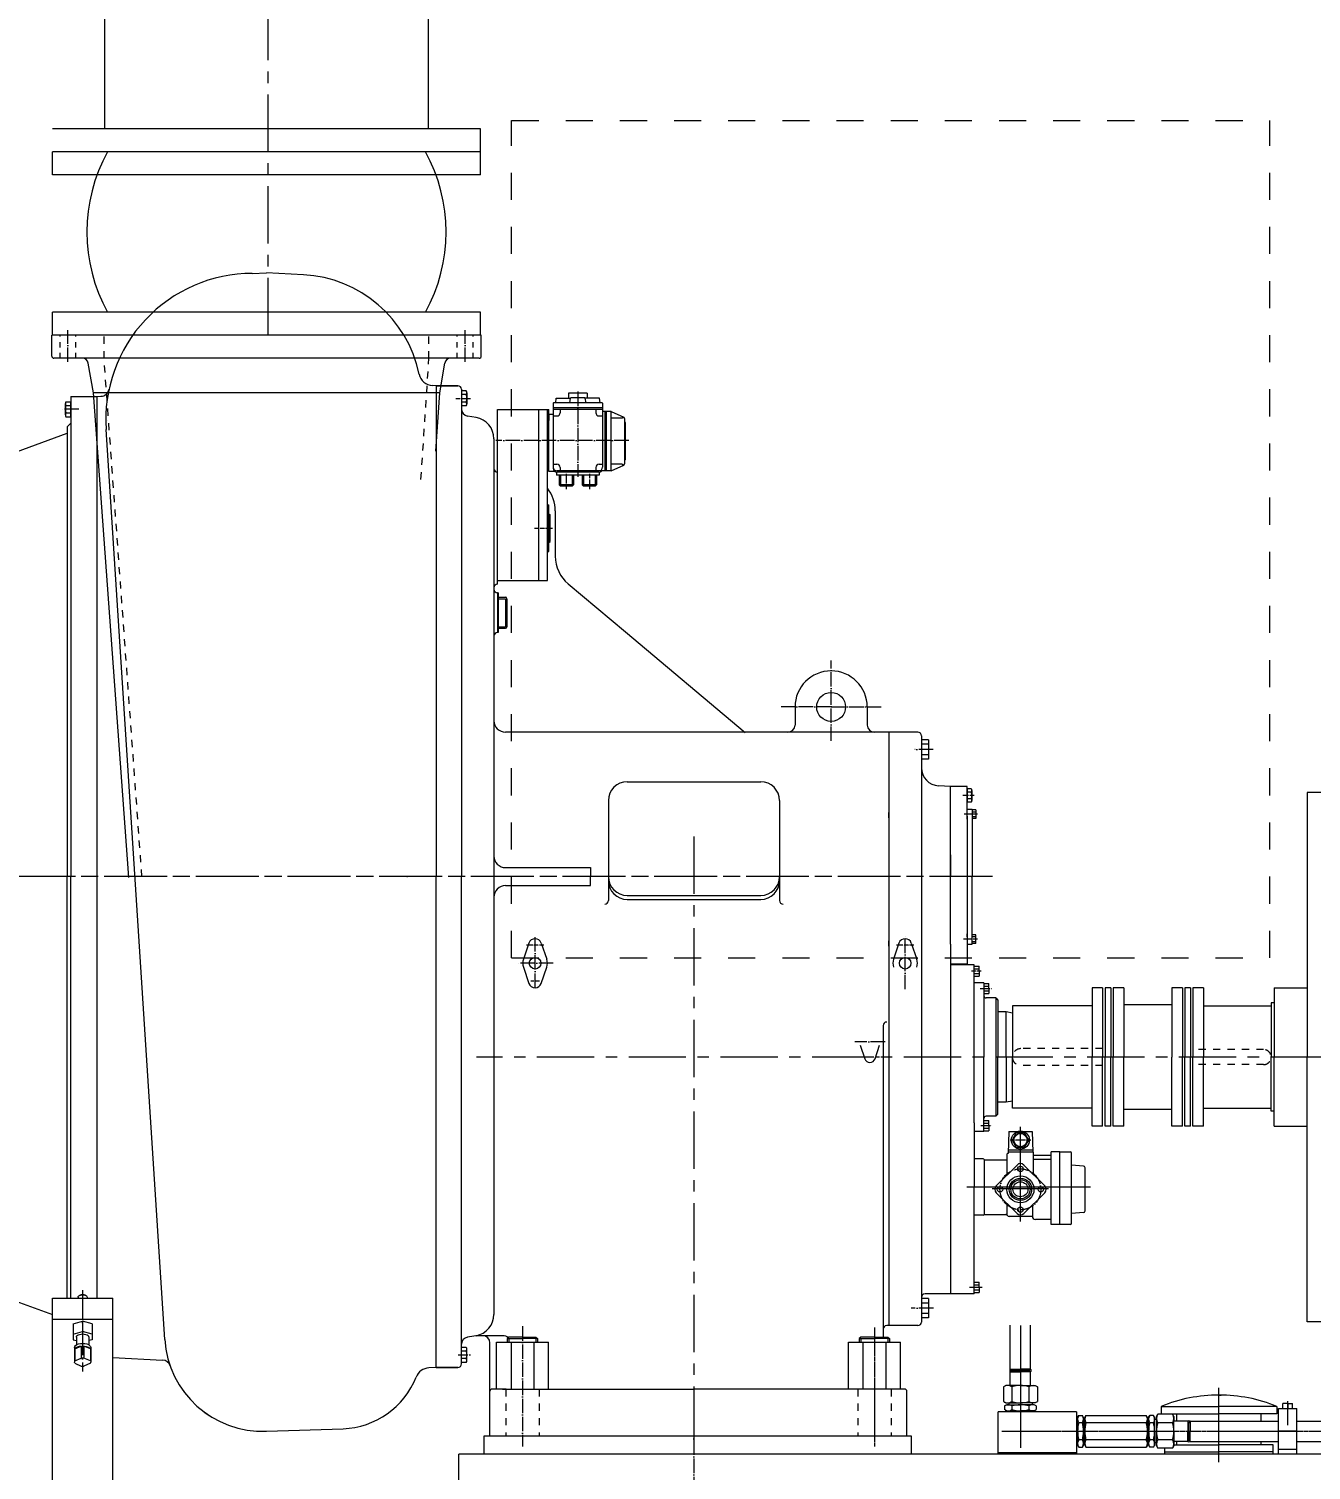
# Model space of a CAD drawing. Header units: inches. Extents: x 36 to 31738, y 79 to 24233.
# Drawn here: x 24837 to 26968, y 11159 to 13555 of the extents above; entities that cross this region are included whole.
import ezdxf

# ---------------------------------------------------------------- set-up
doc = ezdxf.new("R2010")
doc.units = ezdxf.units.IN
doc.header["$MEASUREMENT"] = 0
for name, pattern in [('ACAD_ISO04W100', [30, 24, -3, 0, -3]), ('CENTER', [50.8, 31.75, -6.35, 6.35, -6.35]), ('CHAIN', [0.7087, 0.4724, -0.0591, 0.1181, -0.0591]), ('EB_DASH', [6, 3, -3])]:
    doc.linetypes.add(name, pattern=pattern)
doc.layers.get('Defpoints').update_dxf_attribs({"lineweight": 5})
doc.layers.add('CAXA1', color=5, linetype='CENTER', lineweight=5)
doc.styles.add('Roman', font='arial.ttf')
doc.styles.get("Standard").update_dxf_attribs({"font": 'arial.ttf'})
doc.dimstyles.new('ISO-25', dxfattribs={"dimscale": 30, "dimtxt": 1.5, "dimasz": 1.5, "dimexe": 2, "dimexo": 2, "dimtad": 1, "dimtih": 1, "dimtoh": 1, "dimdec": 1, "dimlfac": 0.03937, "dimdsep": 46, "dimtxsty": 'Standard', "dimcen": 2.5, "dimclrd": 7, "dimclre": 7, "dimclrt": 7, "dimadec": 0, "dimazin": 0, "dimtfac": 1, "dimtdec": 1, "dimtmove": 0, "dimatfit": 3, "dimfxl": 1, "dimlwd": 5, "dimlwe": 5, "dimarcsym": 0})

# ---------------------------------------------------------------- blocks, each defined once
blk = doc.blocks.new('*D153')
at = {"color": 7, "linetype": 'Continuous', "lineweight": 5, "transparency": 16777216}
for p, q in [((29136.8, 11360.4), (29136.8, 9791.8)), ((22316.1, 11009.5), (22316.1, 9791.8)), ((29091.8, 9851.8), (22361.1, 9851.8))]:
    blk.add_line(p, q, dxfattribs=at)
at = {"color": 7, "transparency": 16777216}
for points in [[(22361.1, 9859.3), (22361.1, 9844.3), (22316.1, 9851.8)], [(29091.8, 9859.3), (29091.8, 9844.3), (29136.8, 9851.8)]]:
    blk.add_solid(points, dxfattribs=at)
at = {"layer": 'Defpoints', "color": 0, "transparency": 16777216}
for p in [(29136.8, 11420.4), (22316.1, 11069.5), (22316.1, 9851.8)]:
    blk.add_point(p, dxfattribs=at)
at = {"color": 7, "lineweight": 5, "transparency": 16777216, "insert": (25726.4, 9968.1), "char_height": 195, "attachment_point": 5, "style": 'Roman'}
blk.add_mtext('B', dxfattribs=at)
blk = doc.blocks.new('*D137')
at = {"color": 7, "linetype": 'Continuous', "lineweight": 5, "transparency": 16777216}
for p, q in [((24505.8, 16458.1), (24226.6, 16458.1)), ((24286.6, 16413.1), (24286.6, 15064.4)), ((24286.6, 13395.2), (24286.6, 14831.9)), ((24816.6, 13350.2), (24226.6, 13350.2))]:
    blk.add_line(p, q, dxfattribs=at)
at = {"color": 7, "transparency": 16777216}
for points in [[(24279.1, 16413.1), (24294.1, 16413.1), (24286.6, 16458.1)], [(24279.1, 13395.2), (24294.1, 13395.2), (24286.6, 13350.2)]]:
    blk.add_solid(points, dxfattribs=at)
at = {"layer": 'Defpoints', "color": 0, "transparency": 16777216}
for p in [(24565.8, 16458.1), (24286.6, 13350.2), (24876.6, 13350.2)]:
    blk.add_point(p, dxfattribs=at)
at = {"color": 7, "lineweight": 5, "transparency": 16777216, "insert": (24286.6, 14948.2), "char_height": 195, "attachment_point": 5, "style": 'Roman'}
blk.add_mtext('F', dxfattribs=at)

msp = doc.modelspace()

# ---------------------------------------------------------------- linework, layer by layer
at = {"color": 7, "lineweight": 5}
for p, q in [((24963.26, 13388.42), (24963.26, 13589.24)), ((25501.17, 13388.42), (25501.17, 13589.24)), ((25587.83, 13388.42), (24876.6, 13388.42)), ((25587.83, 13350.17), (25587.83, 13388.42)), ((25587.83, 13350.17), (24876.6, 13350.17)), ((24876.6, 13311.92), (24876.6, 13350.17)), ((25587.83, 13350.17), (24876.6, 13350.17)), ((25587.83, 13311.92), (25587.83, 13350.17)), ((25587.83, 13311.92), (24876.6, 13311.92)), ((25208.62, 13147.96), (25232.21, 13149.01)), ((25293.48, 13145.8), (25232.21, 13149.01)), ((25587.83, 13083.61), (24876.6, 13083.61)), ((24876.6, 13045.36), (24876.6, 13083.61)), ((25587.83, 13045.36), (25587.83, 13083.61)), ((25589.21, 13045.36), (24875.21, 13045.36)), ((24875.21, 13010.56), (24875.21, 13045.36)), ((25587.83, 13045.36), (24876.6, 13045.36)), ((25589.21, 13010.56), (25589.21, 13045.36)), ((25585.61, 13006.96), (24878.81, 13006.96)), ((24944.77, 12949.36), (24936.01, 12999.02)), ((25520, 12949.36), (25528.76, 12999.02)), ((24907.01, 12943.36), (24950.21, 12943.36)), ((24907.01, 12943.36), (24907.01, 12145.36)), ((25003.67, 12143.78), (24944.77, 12949.36)), ((25520, 12949.36), (24944.77, 12949.36)), ((24950.21, 12943.36), (24957.06, 12943.72)), ((24950.21, 12943.36), (24950.21, 11444.5)), ((25514.21, 12961.36), (25508.1, 12961.68)), ((25513.61, 12852.76), (25520, 12949.36)), ((25514.21, 12961.36), (25514.21, 12145.36)), ((25550.4, 12961.36), (25514.21, 12961.36)), ((25514.21, 12961.36), (25550.21, 12961.36)), ((25556.21, 12955.36), (25556.21, 12145.36)), ((25556.21, 12955.36), (25556.21, 12938.92)), ((25556.21, 12955.36), (25556.21, 12945.16)), ((25564.29, 12952.83), (25556.21, 12952.83)), ((25564.29, 12946.59), (25556.21, 12946.59)), ((25565.21, 12949.71), (25565.21, 12931)), ((25712.81, 12932.8), (25713.71, 12940.6)), ((25713.71, 12940.6), (25737.38, 12940.6)), ((25734.11, 12948.76), (25734.11, 12940.6)), ((25765.31, 12948.76), (25734.11, 12948.76)), ((25736.16, 12932.8), (25737.34, 12940.45)), ((25761.5, 12940.96), (25737.93, 12940.96)), ((25785.71, 12940.6), (25762.05, 12940.6)), ((25763.27, 12932.8), (25762.09, 12940.45)), ((25765.31, 12948.76), (25765.31, 12940.6)), ((25786.61, 12932.8), (25785.71, 12940.6)), ((24898.01, 12913), (24898.01, 12931.71)), ((24898.01, 12931.71), (24898.01, 12913)), ((24898.93, 12934.83), (24907.01, 12934.83)), ((24898.93, 12934.83), (24907.01, 12934.83)), ((24898.93, 12928.59), (24907.01, 12928.59)), ((24898.93, 12928.59), (24907.01, 12928.59)), ((24898.93, 12916.12), (24907.01, 12916.12)), ((24898.93, 12916.12), (24907.01, 12916.12)), ((24907.01, 12909.89), (24907.01, 12934.83)), ((24907.01, 12915.16), (24907.01, 12929.56)), ((25564.29, 12934.12), (25556.21, 12934.12)), ((25564.29, 12927.89), (25556.21, 12927.89)), ((25616.21, 12724.6), (25616.21, 12922)), ((25616.21, 12922), (25701.41, 12922)), ((25684.61, 12637.6), (25684.61, 12922)), ((25699.01, 12724.6), (25699.01, 12922)), ((25701.41, 12903.4), (25701.41, 12922)), ((25708.61, 12932.2), (25708.61, 12823.6)), ((25790.81, 12924.4), (25708.61, 12924.4)), ((25790.81, 12922), (25708.61, 12922)), ((25790.21, 12932.8), (25709.21, 12932.8)), ((25715.24, 12924.4), (25712.18, 12924.4)), ((25720.05, 12922), (25720.05, 12916.48)), ((25727.84, 12924.4), (25724.78, 12924.4)), ((25774.64, 12924.4), (25771.58, 12924.4)), ((25779.45, 12922), (25779.45, 12916.48)), ((25787.24, 12924.4), (25784.18, 12924.4)), ((25790.81, 12932.2), (25790.81, 12826)), ((25805.21, 12918.4), (25790.81, 12918.4)), ((25794.41, 12918.4), (25794.41, 12820)), ((25796.81, 12918.4), (25796.81, 12820)), ((25796.81, 12911.59), (25796.81, 12914.65)), ((25805.21, 12918.4), (25825.9, 12908.99)), ((25805.21, 12820), (25805.21, 12918.4)), ((24898.93, 12909.89), (24907.01, 12909.89)), ((24898.93, 12909.89), (24907.01, 12909.89)), ((24901.01, 12892.96), (24907.01, 12898.96)), ((24901.01, 12892.96), (24901.01, 12145.36)), ((24968.42, 12904.36), (24968.42, 12904.36)), ((25580.47, 12908.48), (25566.13, 12911.01)), ((25708.61, 12913.6), (25701.41, 12913.6)), ((25701.41, 12913.6), (25701.41, 12903.4)), ((25701.41, 12818.8), (25701.41, 12903.4)), ((25708.61, 12911.08), (25714.65, 12911.08)), ((25784.85, 12911.08), (25791.07, 12911.08)), ((25823.27, 12907.67), (25805.21, 12907.67)), ((25828.01, 12832.68), (25828.01, 12905.71)), ((25828.73, 12900.4), (25828.01, 12900.4)), ((25828.73, 12838), (25828.73, 12900.4)), ((24441.68, 12715.07), (24901.01, 12882.24)), ((24901.01, 12877.36), (24901.01, 12875.91)), ((25063.17, 11375.84), (24965.53, 12888.67)), ((25610.21, 12873.03), (25610.21, 12534.35)), ((25710.37, 12818.8), (25701.41, 12818.8)), ((25708.61, 12830.68), (25714.65, 12830.68)), ((25805.21, 12820), (25714.61, 12820)), ((25720.05, 12825.28), (25720.05, 12820)), ((25779.45, 12825.28), (25779.45, 12820)), ((25784.85, 12830.68), (25790.81, 12830.68)), ((25796.81, 12826.81), (25796.81, 12823.75)), ((25823.27, 12830.72), (25805.21, 12830.72)), ((25805.21, 12820), (25825.9, 12829.4)), ((25828.73, 12838), (25828.01, 12838)), ((25616.21, 12811.6), (25616.21, 12811.6)), ((25714.31, 12817.6), (25714.31, 12812.8)), ((25785.11, 12812.8), (25714.31, 12812.8)), ((25784.81, 12817.6), (25714.61, 12817.6)), ((25718.51, 12812.8), (25718.51, 12796.83)), ((25718.51, 12796.83), (25720.91, 12794.43)), ((25742.51, 12796.83), (25718.51, 12796.83)), ((25742.51, 12796.83), (25740.11, 12794.43)), ((25742.51, 12812.8), (25742.51, 12796.83)), ((25756.91, 12812.8), (25756.91, 12796.83)), ((25756.91, 12796.83), (25759.31, 12794.43)), ((25780.91, 12796.83), (25756.91, 12796.83)), ((25780.91, 12796.83), (25778.51, 12794.43)), ((25780.91, 12812.8), (25780.91, 12796.83)), ((25785.11, 12817.6), (25785.11, 12812.8)), ((25740.11, 12794.43), (25720.91, 12794.43)), ((25778.51, 12794.43), (25759.31, 12794.43)), ((25699.01, 12763.6), (25701.41, 12763.6)), ((25701.41, 12724.6), (25701.41, 12763.6)), ((25701.41, 12748.6), (25703.81, 12746.8)), ((25703.81, 12702.4), (25703.81, 12746.8)), ((25712.21, 12753.42), (25712.21, 12677.78)), ((25616.21, 12631.6), (25616.21, 12724.6)), ((25699.01, 12637.6), (25699.01, 12724.6)), ((25701.41, 12685.6), (25701.41, 12724.6)), ((25701.41, 12700.6), (25703.81, 12702.4)), ((25699.01, 12685.6), (25701.41, 12685.6)), ((25616.21, 12637.6), (25699.01, 12637.6)), ((25733.65, 12631.82), (25828.73, 12552.03)), ((25610.21, 12625.6), (25610.21, 12622.96)), ((25616.21, 12616.96), (25616.21, 12550.96)), ((25617.41, 12616.96), (25616.21, 12616.96)), ((25617.41, 12616.96), (25617.41, 12550.96)), ((25617.41, 12609.76), (25629.41, 12609.76)), ((25617.41, 12607.36), (25629.41, 12607.36)), ((25629.41, 12607.36), (25629.41, 12560.56)), ((25631.81, 12607.36), (25631.81, 12560.56)), ((25617.41, 12560.56), (25629.41, 12560.56)), ((25617.41, 12558.16), (25629.41, 12558.16)), ((25610.21, 12544.96), (25610.21, 11417.69)), ((25617.41, 12550.96), (25616.21, 12550.96)), ((25828.73, 12552.03), (26027.67, 12385.1)), ((26110.61, 12427.36), (26110.61, 12397.36)), ((26230.61, 12427.36), (26230.61, 12397.36)), ((26230.61, 12427.36), (26230.61, 12397.36)), ((26314.61, 12385.36), (25629.41, 12385.36)), ((26266.61, 12385.36), (26266.61, 11398.96)), ((26320.61, 12379.36), (26320.61, 11845.36)), ((26320.61, 12376.83), (26320.61, 12351.89)), ((26332.61, 12372.64), (26320.61, 12372.64)), ((26332.61, 12365.26), (26320.61, 12365.26)), ((26332.61, 12372.64), (26332.61, 12340.48)), ((26332.61, 12340.48), (26320.52, 12340.48)), ((26332.61, 12347.85), (26320.61, 12347.85)), ((25831.61, 12302.97), (26053.61, 12302.97)), ((26369.21, 12295.36), (26349.04, 12296.41)), ((26396.8, 12295.36), (26369.21, 12295.36)), ((26369.21, 12032.88), (26369.21, 12295.36)), ((26396.8, 12245.58), (26396.8, 12295.36)), ((26396.8, 12245.58), (26396.8, 12292.36)), ((26396.8, 12291.44), (26396.8, 12269.27)), ((26403.61, 12291.44), (26396.8, 12291.44)), ((25800.41, 12271.77), (25800.41, 12105.7)), ((26084.81, 12271.77), (26084.81, 12105.7)), ((26396.8, 12286.36), (26396.8, 12274.36)), ((26403.61, 12285.9), (26396.8, 12285.9)), ((26403.61, 12274.81), (26396.8, 12274.81)), ((26403.61, 12269.27), (26396.8, 12269.27)), ((26404.48, 12288.67), (26404.48, 12272.04)), ((27011.83, 12285.36), (26961.83, 12285.36)), ((26961.83, 12285.36), (26961.83, 11845.36)), ((26266.6, 12261.16), (26266.6, 12252.16)), ((26266.6, 12243.16), (26266.6, 12252.16)), ((26396.8, 12258.78), (26396.8, 12264.76)), ((26396.8, 12257.56), (26405.2, 12257.56)), ((26396.8, 12240.76), (26396.8, 12245.58)), ((26396.8, 12245.58), (26396.8, 12240.76)), ((26405.2, 12257.56), (26405.2, 12145.36)), ((26411.2, 12256.36), (26405.2, 12256.36)), ((26405.2, 12253.17), (26411.2, 12253.17)), ((26405.2, 12245.15), (26411.2, 12245.15)), ((26411.2, 12256.36), (26411.2, 12241.96)), ((26396.8, 12241.73), (26396.8, 12000.16)), ((26396.8, 12241.73), (26396.8, 12000.16)), ((26411.2, 12241.96), (26405.2, 12241.96)), ((26369.21, 12181.36), (26369.21, 12145.36)), ((25629.41, 12160.36), (25770.66, 12160.36)), ((25770.66, 12160.36), (25770.66, 12145.36)), ((24901.01, 11444.5), (24901.01, 12145.36)), ((24907.01, 11444.5), (24907.01, 12145.36)), ((25514.21, 11329.35), (25514.21, 12145.36)), ((25556.21, 11335.35), (25556.21, 12145.36)), ((25629.41, 12130.36), (25770.66, 12130.36)), ((25770.66, 12130.36), (25770.66, 12145.36)), ((26369.21, 12109.36), (26369.21, 12145.36)), ((26405.2, 12033.15), (26405.2, 12145.36)), ((25831.61, 12114), (26053.61, 12114)), ((25831.61, 12107.39), (26053.61, 12107.39)), ((25668.38, 12034.81), (25659.29, 12007.88)), ((25688.85, 12034.81), (25697.94, 12007.88)), ((26266.6, 12047.56), (26266.6, 12038.56)), ((26266.6, 12029.56), (26266.6, 12038.56)), ((26283.38, 12034.81), (26274.29, 12007.88)), ((26303.85, 12034.81), (26312.94, 12007.88)), ((26369.21, 12032.88), (26369.21, 11845.36)), ((26396.8, 12049.95), (26396.8, 12045.14)), ((26396.8, 12045.14), (26396.8, 12049.95)), ((26396.8, 12033.15), (26405.2, 12033.15)), ((26396.8, 12031.94), (26396.8, 12025.95)), ((26411.2, 12048.75), (26405.2, 12048.75)), ((26405.2, 12045.56), (26411.2, 12045.56)), ((26405.2, 12037.55), (26411.2, 12037.55)), ((26411.2, 12034.35), (26405.2, 12034.35)), ((26411.2, 12034.35), (26411.2, 12048.75)), ((25659.29, 11994.83), (25668.38, 11967.9)), ((25688.85, 11967.9), (25697.94, 11994.83)), ((26369.21, 12000.16), (26396.8, 12000.16)), ((26408.22, 11998.96), (26369.21, 11998.96)), ((26408.22, 11845.36), (26408.22, 11998.96)), ((26408.22, 11996.56), (26416.62, 11996.56)), ((26408.22, 11992.24), (26416.62, 11992.24)), ((26408.22, 11984.07), (26416.62, 11984.07)), ((26416.62, 11988.16), (26416.62, 11996.56)), ((26416.62, 11988.16), (26416.62, 11979.76)), ((26408.22, 11979.76), (26416.62, 11979.76)), ((26424.43, 11968.96), (26408.22, 11968.96)), ((26424.43, 11968.96), (26424.43, 11845.36)), ((26424.43, 11967.76), (26432.83, 11967.76)), ((26424.43, 11963.44), (26432.83, 11963.44)), ((26432.83, 11959.36), (26432.83, 11967.76)), ((26432.83, 11959.36), (26432.83, 11950.96)), ((26604.33, 11960.36), (26604.33, 11845.36)), ((26621.83, 11960.36), (26604.33, 11960.36)), ((26621.83, 11960.36), (26621.83, 11845.36)), ((26625.83, 11960.36), (26625.83, 11845.36)), ((26635.33, 11960.36), (26625.83, 11960.36)), ((26635.33, 11960.36), (26635.33, 11845.36)), ((26639.33, 11960.36), (26639.33, 11845.36)), ((26656.83, 11960.36), (26639.33, 11960.36)), ((26656.83, 11960.36), (26656.83, 11845.36)), ((26736.83, 11960.36), (26736.83, 11845.36)), ((26754.33, 11960.36), (26736.83, 11960.36)), ((26754.33, 11960.36), (26754.33, 11845.36)), ((26758.33, 11960.36), (26758.33, 11845.36)), ((26767.83, 11960.36), (26758.33, 11960.36)), ((26767.83, 11960.36), (26767.83, 11845.36)), ((26771.83, 11960.36), (26771.83, 11845.36)), ((26789.33, 11960.36), (26771.83, 11960.36)), ((26789.33, 11960.36), (26789.33, 11845.36)), ((26906.83, 11960.36), (26906.83, 11845.36)), ((26906.83, 11960.36), (26961.83, 11960.36)), ((26424.43, 11955.27), (26432.83, 11955.27)), ((26424.43, 11950.96), (26432.83, 11950.96)), ((26444.23, 11943.76), (26428.03, 11943.76)), ((26444.23, 11943.76), (26447.83, 11940.16)), ((26444.23, 11943.76), (26444.23, 11746.96)), ((26447.83, 11940.16), (26447.83, 11845.36)), ((26736.83, 11932.41), (26656.83, 11932.41)), ((26901.83, 11935.36), (26901.83, 11845.36)), ((26906.83, 11935.36), (26901.83, 11935.36)), ((26461.62, 11920.36), (26447.83, 11920.36)), ((26471.83, 11918.56), (26461.62, 11920.36)), ((26461.62, 11845.36), (26461.62, 11920.36)), ((26471.83, 11930.36), (26471.83, 11845.36)), ((26604.33, 11930.36), (26471.83, 11930.36)), ((26471.83, 11918.56), (26471.83, 11845.36)), ((26789.33, 11930.36), (26901.83, 11930.36)), ((26901.83, 11930.36), (26901.83, 11845.36)), ((26257.01, 11897.62), (26257.01, 11379.76)), ((26219.01, 11864.92), (26226.59, 11842.48)), ((26243.64, 11842.48), (26251.22, 11864.92)), ((26320.61, 11845.36), (26320.61, 11404.96)), ((26369.21, 11845.36), (26369.21, 11451.76)), ((26408.22, 11736.16), (26408.22, 11845.36)), ((26424.43, 11721.76), (26424.43, 11845.36)), ((26447.83, 11750.56), (26447.83, 11845.36)), ((26461.62, 11845.36), (26461.62, 11770.36)), ((26471.83, 11772.16), (26471.83, 11845.36)), ((26471.83, 11760.36), (26471.83, 11845.36)), ((26604.33, 11730.36), (26604.33, 11845.36)), ((26621.83, 11730.36), (26621.83, 11845.36)), ((26625.83, 11730.36), (26625.83, 11845.36)), ((26635.33, 11730.36), (26635.33, 11845.36)), ((26639.33, 11730.36), (26639.33, 11845.36)), ((26656.83, 11730.36), (26656.83, 11845.36)), ((26736.83, 11730.36), (26736.83, 11845.36)), ((26754.33, 11730.36), (26754.33, 11845.36)), ((26758.33, 11730.36), (26758.33, 11845.36)), ((26767.83, 11730.36), (26767.83, 11845.36)), ((26771.83, 11730.36), (26771.83, 11845.36)), ((26789.33, 11730.36), (26789.33, 11845.36)), ((26901.83, 11755.36), (26901.83, 11845.36)), ((26901.83, 11760.36), (26901.83, 11845.36)), ((26906.83, 11730.36), (26906.83, 11845.36)), ((26961.83, 11405.36), (26961.83, 11845.36)), ((26461.62, 11770.36), (26447.83, 11770.36)), ((26471.83, 11772.16), (26461.62, 11770.36)), ((26444.23, 11746.96), (26428.03, 11746.96)), ((26444.23, 11746.96), (26447.83, 11750.56)), ((26604.33, 11760.36), (26471.83, 11760.36)), ((26736.83, 11758.31), (26656.83, 11758.31)), ((26789.33, 11760.36), (26901.83, 11760.36)), ((26906.83, 11755.36), (26901.83, 11755.36)), ((26408.22, 11736.16), (26408.22, 11629.36)), ((26408.22, 11736.16), (26408.22, 11694.16)), ((26424.43, 11721.76), (26408.22, 11721.76)), ((26424.43, 11721.76), (26408.22, 11721.76)), ((26424.43, 11739.76), (26432.83, 11739.76)), ((26424.43, 11735.44), (26432.83, 11735.44)), ((26424.43, 11727.27), (26432.83, 11727.27)), ((26424.43, 11722.96), (26432.83, 11722.96)), ((26432.83, 11731.36), (26432.83, 11739.76)), ((26432.83, 11731.36), (26432.83, 11722.96)), ((26465.88, 11721.47), (26464.61, 11685.23)), ((26465.88, 11721.47), (26480.1, 11721.47)), ((26478.29, 11719.37), (26471.36, 11707.37)), ((26492.15, 11719.37), (26478.29, 11719.37)), ((26490.34, 11721.47), (26504.56, 11721.47)), ((26499.07, 11707.37), (26492.15, 11719.37)), ((26504.56, 11721.47), (26505.75, 11687.37)), ((26621.83, 11730.36), (26604.33, 11730.36)), ((26635.33, 11730.36), (26625.83, 11730.36)), ((26656.83, 11730.36), (26639.33, 11730.36)), ((26754.33, 11730.36), (26736.83, 11730.36)), ((26767.83, 11730.36), (26758.33, 11730.36)), ((26789.33, 11730.36), (26771.83, 11730.36)), ((26906.83, 11730.36), (26961.83, 11730.36)), ((26471.36, 11707.37), (26478.29, 11695.37)), ((26478.29, 11695.37), (26492.15, 11695.37)), ((26492.15, 11695.37), (26499.07, 11707.37)), ((26423.22, 11676.37), (26408.22, 11676.37)), ((26425.22, 11674.37), (26463.23, 11674.37)), ((26425.22, 11584.37), (26425.22, 11674.37)), ((26463.23, 11649.55), (26463.23, 11684.66)), ((26505.65, 11690.38), (26464.79, 11690.38)), ((26507.2, 11687.37), (26464.79, 11687.37)), ((26507.2, 11649.55), (26507.2, 11687.37)), ((26507.2, 11682.08), (26536.28, 11682.08)), ((26536.28, 11675.33), (26507.2, 11675.33)), ((26536.28, 11566.87), (26536.28, 11687.97)), ((26550.72, 11687.97), (26536.28, 11687.97)), ((26550.72, 11687.97), (26568.28, 11687.97)), ((26550.72, 11566.87), (26550.72, 11687.97)), ((26570.28, 11568.87), (26570.28, 11685.97)), ((26425.22, 11584.37), (26425.22, 11646.36)), ((26444.91, 11631.23), (26479.56, 11665.88)), ((26490.88, 11665.88), (26525.52, 11631.23)), ((26589.92, 11664.16), (26570.28, 11665.49)), ((26592.72, 11589.78), (26592.72, 11661.17)), ((26408.22, 11451.76), (26408.22, 11629.36)), ((26479.56, 11585.27), (26444.91, 11619.91)), ((26463.23, 11583.47), (26463.23, 11601.6)), ((26490.88, 11585.27), (26525.52, 11619.91)), ((26505.03, 11599.42), (26505.03, 11580.47)), ((24441.68, 11575.65), (24876.61, 11417.35)), ((26423.22, 11582.37), (26408.22, 11582.37)), ((26423.22, 11582.37), (26408.22, 11582.37)), ((26425.22, 11583.87), (26460.83, 11583.87)), ((26505.03, 11580.47), (26466.23, 11580.47)), ((26536.28, 11575.47), (26510.03, 11575.47)), ((26589.92, 11586.78), (26570.28, 11585.46)), ((26550.72, 11566.87), (26536.28, 11566.87)), ((26568.28, 11566.87), (26550.72, 11566.87)), ((26408.22, 11470.96), (26416.62, 11470.96)), ((26408.22, 11466.64), (26416.62, 11466.64)), ((26408.22, 11458.47), (26416.62, 11458.47)), ((26408.22, 11454.16), (26416.62, 11454.16)), ((26416.62, 11462.56), (26416.62, 11470.96)), ((26416.62, 11462.56), (26416.62, 11454.16)), ((24876.61, 10955.36), (24876.61, 11444.5)), ((24876.61, 11444.5), (24976.61, 11444.5)), ((24919.11, 11446.38), (24919.11, 11444.5)), ((24934.11, 11446.38), (24934.11, 11444.5)), ((24976.61, 10955.36), (24976.61, 11444.5)), ((26332.61, 11443.84), (26320.61, 11443.84)), ((26332.61, 11436.46), (26320.61, 11436.46)), ((26408.22, 11451.76), (26326.61, 11451.76)), ((26332.61, 11443.84), (26332.61, 11411.68)), ((24876.61, 11409.86), (24976.61, 11409.86)), ((24911.02, 11401.86), (24926.61, 11406.36)), ((24942.2, 11401.86), (24926.61, 11406.36)), ((24926.61, 11406.36), (24926.61, 11389.03)), ((26332.61, 11411.68), (26320.52, 11411.68)), ((26332.61, 11419.05), (26320.61, 11419.05)), ((27011.83, 11405.36), (26961.83, 11405.36)), ((24911.02, 11401.86), (24911.02, 11375.53)), ((24911.02, 11384.53), (24926.61, 11389.03)), ((24942.2, 11384.53), (24926.61, 11389.03)), ((24942.2, 11401.86), (24942.2, 11375.53)), ((25580.47, 11382.23), (25566.13, 11379.71)), ((25580.03, 11382.16), (25566.13, 11379.71)), ((25624.61, 11382.16), (25580.03, 11382.16)), ((26314.61, 11398.96), (26263.01, 11398.96)), ((26468.25, 11326.33), (26468.25, 11399.45)), ((26502.19, 11326.33), (26502.19, 11399.45)), ((24911.02, 11375.53), (24916.31, 11374.01)), ((24913.11, 11362.71), (24913.11, 11338.47)), ((24913.58, 11360.14), (24924.37, 11365.04)), ((24913.58, 11360.14), (24913.58, 11340.22)), ((24916.31, 11380.03), (24916.31, 11367.07)), ((24924.37, 11365.04), (24924.37, 11345.12)), ((24928.85, 11365.04), (24928.85, 11345.12)), ((24939.65, 11360.14), (24928.85, 11365.04)), ((24936.92, 11380.03), (24936.92, 11367.07)), ((24942.2, 11375.53), (24936.92, 11374.01)), ((24939.65, 11360.14), (24939.65, 11340.22)), ((24940.11, 11362.71), (24940.11, 11338.47)), ((25564.29, 11362.83), (25556.21, 11362.83)), ((25565.21, 11341), (25565.21, 11359.71)), ((25603.61, 11215.36), (25603.61, 11370.16)), ((25614.41, 11371.36), (25700.81, 11371.36)), ((25614.41, 11293.36), (25614.41, 11371.36)), ((25635.17, 11379.76), (25632.41, 11377.55)), ((25632.41, 11377.55), (25632.41, 11371.36)), ((25632.41, 11377.55), (25657.61, 11377.55)), ((25657.61, 11379.76), (25635.17, 11379.76)), ((25635.17, 11377.55), (25635.17, 11371.36)), ((25638.56, 11371.36), (25638.56, 11293.36)), ((25657.61, 11379.76), (25680.05, 11379.76)), ((25682.81, 11377.55), (25657.61, 11377.55)), ((25676.67, 11371.36), (25676.67, 11293.36)), ((25680.05, 11379.76), (25682.81, 11377.55)), ((25680.05, 11377.55), (25680.05, 11371.36)), ((25682.81, 11377.55), (25682.81, 11371.36)), ((25700.81, 11293.36), (25700.81, 11371.36)), ((26199.41, 11371.36), (26285.81, 11371.36)), ((26199.41, 11293.36), (26199.41, 11371.36)), ((26220.17, 11379.76), (26217.41, 11377.55)), ((26217.41, 11377.55), (26217.41, 11371.36)), ((26217.41, 11377.55), (26242.61, 11377.55)), ((26242.61, 11379.76), (26220.17, 11379.76)), ((26220.17, 11377.55), (26220.17, 11371.36)), ((26223.56, 11371.36), (26223.56, 11293.36)), ((26242.61, 11379.76), (26265.05, 11379.76)), ((26267.81, 11377.55), (26242.61, 11377.55)), ((26261.67, 11371.36), (26261.67, 11293.36)), ((26265.05, 11379.76), (26267.81, 11377.55)), ((26265.05, 11377.55), (26265.05, 11371.36)), ((26267.81, 11377.55), (26267.81, 11371.36)), ((26285.81, 11293.36), (26285.81, 11371.36)), ((24913.58, 11340.22), (24924.37, 11345.12)), ((24913.58, 11336.71), (24924.37, 11331.81)), ((24939.65, 11340.22), (24928.85, 11345.12)), ((24939.65, 11336.71), (24928.85, 11331.81)), ((24976.61, 11345.97), (25059.35, 11341.64)), ((25564.29, 11356.59), (25556.21, 11356.59)), ((25556.21, 11335.35), (25556.21, 11351.79)), ((25556.21, 11335.35), (25556.21, 11345.56)), ((25564.29, 11344.12), (25556.21, 11344.12)), ((25564.29, 11337.89), (25556.21, 11337.89)), ((25514.21, 11329.35), (25501.91, 11328.71)), ((25550.4, 11329.36), (25514.21, 11329.36)), ((25514.21, 11329.35), (25550.21, 11329.35)), ((26471.66, 11324.36), (26468.25, 11326.33)), ((26468.25, 11326.33), (26485.22, 11326.33)), ((26471.66, 11324.36), (26468.25, 11322.38)), ((26468.26, 11299.39), (26468.25, 11322.38)), ((26468.25, 11322.38), (26485.22, 11322.38)), ((26468.25, 11322.38), (26468.25, 11322.38)), ((26471.66, 11324.36), (26485.22, 11324.36)), ((26471.66, 11324.36), (26485.22, 11324.36)), ((26502.19, 11326.33), (26485.22, 11326.33)), ((26498.78, 11324.36), (26485.22, 11324.36)), ((26498.78, 11324.36), (26485.22, 11324.36)), ((26502.19, 11322.38), (26485.22, 11322.38)), ((26498.78, 11324.36), (26502.19, 11326.33)), ((26498.78, 11324.36), (26502.19, 11322.38)), ((26502.18, 11299.39), (26502.19, 11322.38)), ((26502.19, 11322.38), (26502.19, 11322.38)), ((25630.61, 11293.36), (25607.21, 11293.36)), ((25624.61, 11293.36), (25942.61, 11293.36)), ((26279.8, 11293.36), (25942.61, 11293.36)), ((26293.01, 11293.36), (26269.01, 11293.36)), ((26296.61, 11215.36), (26296.61, 11289.76)), ((26456.96, 11297.21), (26456.94, 11272.59)), ((26456.96, 11297.21), (26456.94, 11272.59)), ((26460.75, 11299.4), (26456.96, 11297.21)), ((26460.75, 11299.4), (26456.96, 11297.21)), ((26485.26, 11299.37), (26460.75, 11299.4)), ((26485.26, 11299.37), (26460.75, 11299.4)), ((26471.11, 11297.2), (26471.09, 11272.58)), ((26471.11, 11297.2), (26471.09, 11272.58)), ((26485.18, 11299.37), (26509.69, 11299.4)), ((26485.18, 11299.37), (26509.69, 11299.4)), ((26499.33, 11297.2), (26499.35, 11272.58)), ((26499.33, 11297.2), (26499.35, 11272.58)), ((26509.69, 11299.4), (26513.48, 11297.21)), ((26509.69, 11299.4), (26513.48, 11297.21)), ((26513.48, 11297.21), (26513.5, 11272.59)), ((26513.48, 11297.21), (26513.5, 11272.59)), ((26458.02, 11271.93), (26460.73, 11270.4)), ((26458.93, 11265.45), (26462.23, 11267.36)), ((26458.93, 11265.45), (26458.93, 11259.26)), ((26460.73, 11270.4), (26485.23, 11270.37)), ((26460.73, 11270.4), (26485.23, 11270.37)), ((26462.23, 11267.36), (26485.22, 11267.36)), ((26465.73, 11270.39), (26465.73, 11267.36)), ((26465.73, 11270.39), (26465.73, 11267.36)), ((26471.08, 11265.36), (26471.08, 11259.35)), ((26509.71, 11270.4), (26485.21, 11270.37)), ((26509.71, 11270.4), (26485.21, 11270.37)), ((26508.21, 11267.36), (26485.22, 11267.36)), ((26499.36, 11265.36), (26499.36, 11259.35)), ((26504.71, 11270.39), (26504.71, 11267.36)), ((26504.71, 11270.39), (26504.71, 11267.36)), ((26511.51, 11265.45), (26508.21, 11267.36)), ((26512.42, 11271.93), (26509.71, 11270.4)), ((26511.51, 11265.45), (26511.51, 11259.26)), ((26719.1, 11264.62), (26719.1, 11252.4)), ((26719.1, 11264.62), (26815.22, 11264.62)), ((26815.22, 11283.36), (26818.56, 11283.36)), ((26911.34, 11264.62), (26815.22, 11264.62)), ((26911.34, 11264.62), (26911.34, 11252.4)), ((26914.38, 11185.36), (26914.38, 11261.36)), ((26914.38, 11261.36), (26944.38, 11261.36)), ((26929.38, 11269.36), (26921.58, 11269.36)), ((26921.58, 11261.36), (26921.58, 11269.36)), ((26929.38, 11269.36), (26937.17, 11269.36)), ((26929.38, 11269.36), (26929.38, 11261.36)), ((26937.17, 11261.36), (26937.17, 11269.36)), ((26944.38, 11185.36), (26944.38, 11261.36)), ((26578.22, 11255.36), (26448.22, 11255.36)), ((26448.22, 11185.36), (26448.22, 11255.36)), ((26462.23, 11257.36), (26458.93, 11259.26)), ((26462.23, 11257.36), (26485.22, 11257.36)), ((26464.22, 11255.36), (26464.22, 11257.36)), ((26508.21, 11257.36), (26485.22, 11257.36)), ((26506.22, 11255.36), (26506.22, 11257.36)), ((26508.21, 11257.36), (26511.51, 11259.26)), ((26578.22, 11255.36), (26578.22, 11185.86)), ((26578.22, 11244.35), (26580.22, 11244.35)), ((26580.22, 11246.35), (26582.13, 11249.65)), ((26580.22, 11223.35), (26580.22, 11246.35)), ((26582.13, 11249.65), (26588.32, 11249.65)), ((26588.32, 11237.5), (26582.13, 11237.5)), ((26590.22, 11246.35), (26588.32, 11249.65)), ((26590.19, 11244.35), (26592.22, 11244.35)), ((26590.22, 11223.35), (26590.22, 11246.35)), ((26590.22, 11242.85), (26590.22, 11246.35)), ((26590.22, 11246.35), (26590.22, 11223.35)), ((26590.22, 11223.35), (26590.22, 11246.35)), ((26592.22, 11246.35), (26594.13, 11249.65)), ((26592.22, 11223.35), (26592.22, 11246.35)), ((26592.22, 11246.35), (26592.22, 11239.85)), ((26592.22, 11223.35), (26592.22, 11246.35)), ((26594.13, 11249.65), (26694.34, 11249.65)), ((26694.34, 11237.5), (26594.13, 11237.5)), ((26696.25, 11246.35), (26694.34, 11249.65)), ((26696.25, 11223.35), (26696.25, 11246.35)), ((26696.25, 11246.35), (26696.25, 11223.35)), ((26696.25, 11242.85), (26696.25, 11246.35)), ((26696.25, 11244.35), (26698.28, 11244.35)), ((26696.25, 11223.35), (26696.25, 11244.35)), ((26698.25, 11246.35), (26700.15, 11249.65)), ((26698.25, 11246.35), (26698.25, 11239.85)), ((26698.25, 11223.35), (26698.25, 11246.35)), ((26706.34, 11249.65), (26700.15, 11249.65)), ((26706.34, 11237.5), (26700.15, 11237.5)), ((26708.25, 11246.35), (26706.34, 11249.65)), ((26708.25, 11223.35), (26708.25, 11246.35)), ((26708.25, 11242.85), (26708.25, 11246.35)), ((26708.25, 11246.35), (26708.25, 11223.35)), ((26711.25, 11242.85), (26708.25, 11242.85)), ((26711.25, 11247.86), (26713.44, 11251.65)), ((26711.25, 11242.85), (26711.25, 11247.86)), ((26711.25, 11247.86), (26711.25, 11223.35)), ((26738.06, 11251.65), (26713.44, 11251.65)), ((26738.06, 11237.5), (26713.44, 11237.5)), ((26719.1, 11252.4), (26815.22, 11252.4)), ((26740.25, 11247.86), (26738.06, 11251.65)), ((26740.25, 11247.86), (26740.25, 11240.35)), ((26740.25, 11223.35), (26740.25, 11247.86)), ((26763.23, 11240.36), (26740.25, 11240.36)), ((26745.22, 11240.36), (26745.22, 11252.4)), ((26765.25, 11236.86), (26763.23, 11240.36)), ((26763.23, 11240.36), (26763.23, 11223.36)), ((26765.25, 11236.86), (26767.27, 11240.36)), ((26767.27, 11240.36), (26914.38, 11240.36)), ((26767.27, 11240.36), (26767.27, 11223.36)), ((26911.34, 11252.4), (26815.22, 11252.4)), ((26885.22, 11240.36), (26885.22, 11252.4)), ((26944.38, 11240.36), (27550.2, 11240.36)), ((25232.21, 11223.27), (25359.35, 11227.58)), ((25232.21, 11223.27), (25359.35, 11227.58)), ((26304.11, 11215.36), (25593.61, 11215.36)), ((25593.61, 11215.36), (25593.61, 11185.36)), ((26296.61, 11215.36), (25603.61, 11215.36)), ((26304.11, 11185.36), (26304.11, 11215.36)), ((26580.22, 11223.36), (26580.22, 11200.36)), ((26590.22, 11223.36), (26590.22, 11200.36)), ((26590.22, 11200.36), (26590.22, 11223.36)), ((26590.22, 11223.36), (26590.22, 11200.36)), ((26592.22, 11223.36), (26592.22, 11200.36)), ((26592.22, 11223.36), (26592.22, 11200.36)), ((26696.25, 11223.36), (26696.25, 11200.36)), ((26696.25, 11200.36), (26696.25, 11223.36)), ((26696.25, 11223.36), (26696.25, 11202.36)), ((26698.25, 11223.36), (26698.25, 11200.36)), ((26708.25, 11223.36), (26708.25, 11200.36)), ((26708.25, 11200.36), (26708.25, 11223.36)), ((26711.25, 11198.85), (26711.25, 11223.36)), ((26740.25, 11223.36), (26740.25, 11198.85)), ((26763.23, 11206.36), (26763.23, 11223.35)), ((26765.25, 11223.37), (26765.25, 11236.86)), ((26765.25, 11223.35), (26765.25, 11209.86)), ((26767.27, 11206.36), (26767.27, 11223.35)), ((26944.38, 11223.36), (26914.38, 11223.36)), ((26578.22, 11202.36), (26580.22, 11202.36)), ((26580.22, 11200.36), (26582.13, 11197.06)), ((26588.32, 11209.21), (26582.13, 11209.21)), ((26582.13, 11197.06), (26588.32, 11197.06)), ((26590.22, 11200.36), (26588.32, 11197.06)), ((26590.19, 11202.36), (26592.22, 11202.36)), ((26590.22, 11203.86), (26590.22, 11200.36)), ((26592.22, 11200.36), (26592.22, 11206.86)), ((26592.22, 11200.36), (26594.13, 11197.06)), ((26694.34, 11209.21), (26594.13, 11209.21)), ((26594.13, 11197.06), (26694.34, 11197.06)), ((26696.25, 11200.36), (26694.34, 11197.06)), ((26696.25, 11203.86), (26696.25, 11200.36)), ((26696.25, 11202.36), (26698.28, 11202.36)), ((26698.25, 11200.36), (26698.25, 11206.86)), ((26698.25, 11200.36), (26700.15, 11197.06)), ((26706.34, 11209.21), (26700.15, 11209.21)), ((26706.34, 11197.06), (26700.15, 11197.06)), ((26708.25, 11200.36), (26706.34, 11197.06)), ((26711.25, 11203.86), (26708.25, 11203.86)), ((26708.25, 11203.86), (26708.25, 11200.36)), ((26711.25, 11203.86), (26711.25, 11198.85)), ((26711.25, 11198.85), (26713.44, 11195.06)), ((26738.06, 11209.21), (26713.44, 11209.21)), ((26738.06, 11195.06), (26713.44, 11195.06)), ((26725.22, 11185.36), (26725.22, 11195.06)), ((26740.25, 11198.85), (26738.06, 11195.06)), ((26740.25, 11198.85), (26740.25, 11206.36)), ((26763.23, 11206.36), (26740.25, 11206.36)), ((26740.25, 11200.75), (26815.22, 11200.75)), ((26745.22, 11200.75), (26745.22, 11206.36)), ((26765.25, 11209.86), (26763.23, 11206.36)), ((26765.25, 11209.86), (26767.27, 11206.36)), ((26767.27, 11206.36), (26914.38, 11206.36)), ((26905.22, 11200.75), (26815.22, 11200.75)), ((26885.22, 11200.75), (26885.22, 11206.36)), ((26905.22, 11185.36), (26905.22, 11200.75)), ((26914.38, 11193.36), (26944.38, 11193.36)), ((26944.38, 11206.36), (27550.2, 11206.36)), ((26247.61, 11185.36), (25552.08, 11185.36)), ((25552.08, 10725.36), (25552.08, 11185.36)), ((28751.82, 11185.36), (26247.61, 11185.36)), ((26578.22, 11187.36), (26448.22, 11187.36)), ((26725.22, 11188.88), (26815.22, 11188.88)), ((26905.22, 11188.88), (26815.22, 11188.88))]:
    msp.add_line(p, q, dxfattribs=at)
at = {"color": 7, "linetype": 'EB_DASH', "lineweight": 5, "ltscale": 15}
for p, q in [((25639.62, 13402.36), (26899.62, 13402.36)), ((25639.62, 12010.36), (25639.62, 13402.36)), ((26899.62, 12010.36), (26899.62, 13402.36)), ((25639.62, 12010.36), (26899.62, 12010.36))]:
    msp.add_line(p, q, dxfattribs=at)
at = {"color": 7, "linetype": 'EB_DASH', "lineweight": 5, "ltscale": 3}
for p, q in [((24889.01, 13006.96), (24889.01, 13045.36)), ((24915.41, 13006.96), (24915.41, 13045.36)), ((25549.01, 13006.96), (25549.01, 13045.36)), ((25575.41, 13006.96), (25575.41, 13045.36))]:
    msp.add_line(p, q, dxfattribs=at)
at = {"color": 7, "linetype": 'ACAD_ISO04W100', "lineweight": 5}
for p, q in [((24902.21, 13000.98), (24902.21, 13053.46)), ((25562.21, 13000.98), (25562.21, 13053.46)), ((25749.71, 12951.58), (25749.71, 12809.86)), ((24920.22, 12922.36), (24892, 12922.36)), ((25834.18, 12870.4), (25613.24, 12870.4)), ((26170.61, 12370.82), (26170.61, 12504.75)), ((26170.61, 12427.36), (26087.47, 12427.36)), ((26170.61, 12427.36), (26253.76, 12427.36)), ((26340.11, 12356.56), (26309.56, 12356.56)), ((25678.61, 11960.56), (25678.61, 12044.84)), ((26293.61, 11957.98), (26293.61, 12045.76)), ((25708.71, 12001.36), (25651.05, 12001.36)), ((26260.2, 11870.58), (26209.97, 11870.58)), ((26421.5, 11462.56), (26400.43, 11462.56)), ((26340.58, 11427.76), (26303.48, 11427.76)), ((25657.61, 11397.8), (25657.61, 11197.95)), ((25942.61, 11238.02), (25942.61, 11119.43))]:
    msp.add_line(p, q, dxfattribs=at)
at = {"color": 7, "linetype": 'EB_DASH', "lineweight": 5, "ltscale": 4}
for p, q in [((24962.21, 13006.96), (24962.21, 13045.36)), ((25502.21, 13006.96), (25502.21, 13045.36)), ((25025.21, 12145.36), (24962.21, 13006.96)), ((25488.89, 12805.63), (25502.21, 13006.96)), ((26621.83, 11859.36), (26485.83, 11859.36)), ((26889.33, 11857.86), (26771.83, 11857.86)), ((26621.83, 11831.36), (26485.83, 11831.36)), ((26889.33, 11832.86), (26771.83, 11832.86)), ((25630.01, 11293.36), (25630.01, 11215.36)), ((25685.21, 11293.36), (25685.21, 11215.36)), ((26215.01, 11293.36), (26215.01, 11215.36)), ((26270.21, 11293.36), (26270.21, 11215.36))]:
    msp.add_line(p, q, dxfattribs=at)
at = {"color": 7, "linetype": 'ACAD_ISO04W100', "lineweight": 5, "ltscale": 0.3}
for p, q in [((25547.03, 12940.36), (25571.22, 12940.36)), ((25730.51, 12815), (25730.51, 12789.36)), ((25768.91, 12814.61), (25768.91, 12789.56)), ((25677.65, 12724.6), (25707.7, 12724.6)), ((26408.08, 12280.36), (26389.36, 12280.36)), ((26413.61, 12249.16), (26391.65, 12249.16)), ((25693.01, 12031.36), (25664.21, 12031.36)), ((26308.01, 12031.36), (26279.21, 12031.36)), ((26413.61, 12041.55), (26390.37, 12041.55)), ((26420.19, 11988.16), (26403.22, 11988.16)), ((25685.81, 11971.36), (25671.41, 11971.36)), ((26418.14, 11959.36), (26437.35, 11959.36)), ((26250.88, 11845.36), (26219.31, 11845.36)), ((26419.25, 11731.36), (26437.35, 11731.36)), ((26502.67, 11707.37), (26467.82, 11707.37)), ((25550.64, 11350.36), (25571.22, 11350.36))]:
    msp.add_line(p, q, dxfattribs=at)
at = {"color": 7, "linetype": 'Continuous', "lineweight": 5}
for p, q in [((25720.91, 12812.8), (25720.91, 12796.83)), ((25740.11, 12812.8), (25740.11, 12796.83)), ((25759.31, 12812.8), (25759.31, 12796.83)), ((25778.51, 12812.8), (25778.51, 12796.83))]:
    msp.add_line(p, q, dxfattribs=at)
at = {"color": 7, "linetype": 'CHAIN', "lineweight": 5, "ltscale": 5}
for p, q in [((26485.22, 11572.02), (26485.22, 11729.36)), ((26601.48, 11629.36), (26396.11, 11629.36)), ((26531.94, 11626.36), (26438.3, 11626.36)), ((26485.22, 11399.26), (26485.22, 11195.84)), ((26815.22, 11171.96), (26815.22, 11295.76)), ((26929.38, 11233.58), (26929.38, 11273.32))]:
    msp.add_line(p, q, dxfattribs=at)
at = {"color": 7, "linetype": 'ACAD_ISO04W100', "lineweight": 5, "ltscale": 2}
msp.add_line((24926.61, 11457.88), (24926.61, 11322.67), dxfattribs=at)
at = {"color": 7, "linetype": 'CHAIN', "lineweight": 5, "ltscale": 10}
for p, q in [((26242.61, 11395.7), (26242.61, 11197.95)), ((26454.56, 11223.36), (28929.42, 11223.36))]:
    msp.add_line(p, q, dxfattribs=at)
at = {"color": 7, "lineweight": 5}
for centre, radius in [((26170.61, 12427.36), 24), ((25678.61, 12001.36), 9.6), ((26293.61, 12001.36), 9.6), ((26485.22, 11707.37), 15), ((26485.22, 11707.37), 11), ((26485.17, 11625.47), 22.5), ((26485.22, 11659.47), 4.5), ((26451.32, 11625.57), 4.5), ((26485.22, 11625.47), 18.6), ((26485.22, 11625.57), 16), ((26485.22, 11625.57), 12.5), ((26519.12, 11625.57), 4.5), ((26485.22, 11591.67), 4.5)]:
    msp.add_circle(centre, radius, dxfattribs=at)
at = {"color": 7, "linetype": 'ACAD_ISO04W100', "lineweight": 5}
msp.add_circle((26485.22, 11625.47), 34, dxfattribs=at)
at = {"color": 7, "lineweight": 5}
for centre, radius, start, end in [((25209.19, 13216.89), 275.48, 151.06531, 208.93469), ((25255.24, 13216.89), 275.48, 331.06531, 28.93469), ((25208.62, 12904.36), 243.6, 89.99999, 183.69307), ((25282.61, 12938.48), 207.6, 11.75001, 87), ((24878.81, 13010.56), 3.6, 180, 270), ((25585.61, 13010.56), 3.6, 270, 0), ((24926.56, 12997.36), 9.6, 10, 90), ((25538.22, 12997.36), 9.6, 90, 170), ((25509.36, 12985.65), 24, 191.75001, 267), ((24956.31, 12958.1), 14.4, 273, 347.95055), ((25550.21, 12955.36), 6, 0, 90), ((25559.47, 12949.71), 5.74, 327.13277, 32.86723), ((25543.61, 12940.36), 21.6, 343.22135, 16.77865), ((25737.93, 12940.36), 0.6, 90, 171.27127), ((25761.5, 12940.36), 0.6, 8.72873, 90), ((24903.76, 12931.71), 5.74, 147.13277, 212.86723), ((24903.76, 12931.71), 5.74, 147.13277, 212.86723), ((24919.61, 12922.36), 21.6, 163.22135, 196.77865), ((24919.61, 12922.36), 21.6, 163.22135, 196.77865), ((24903.76, 12913), 5.74, 147.13277, 212.86723), ((24903.76, 12913), 5.74, 147.13277, 212.86723), ((25568.21, 12922.83), 12, 180, 260), ((25559.47, 12931), 5.74, 327.13277, 32.86723), ((25709.21, 12932.2), 0.6, 90, 180), ((25714.65, 12916.48), 5.4, 270, 0), ((25784.85, 12916.48), 5.4, 180, 270), ((25790.21, 12932.2), 0.6, 0, 90), ((25574.21, 12873.03), 36, 0, 80), ((25823.27, 12908.87), 1.2, 270, 65.55605), ((25824.41, 12905.71), 3.6, 0, 65.55605), ((25616.21, 12823.6), 6, 180, 270), ((25714.61, 12826), 6, 180, 270), ((25714.61, 12823.6), 6, 180, 270), ((25714.65, 12825.28), 5.4, 0, 90), ((25784.85, 12825.28), 5.4, 90, 180), ((25784.81, 12826), 6, 270, 0), ((25784.81, 12823.6), 6, 270, 323.1301), ((25823.27, 12829.52), 1.2, 294.44395, 90), ((25824.41, 12832.68), 3.6, 294.44395, 0), ((25652.21, 12753.42), 60, 359.99999, 38.73942), ((25772.21, 12677.78), 60, 180, 230), ((25616.21, 12625.6), 6, 90, 180), ((25616.21, 12622.96), 6, 180, 270), ((25629.41, 12607.36), 2.4, 0, 90), ((25629.41, 12560.56), 2.4, 270, 0), ((25616.21, 12544.96), 6, 90, 180), ((26170.61, 12427.36), 60, 0, 180), ((25629.41, 12404.56), 19.2, 180, 270), ((26098.61, 12397.36), 12, 270, 0), ((26242.61, 12397.36), 12, 180, 270), ((26242.61, 12397.36), 12, 180, 270), ((26314.61, 12379.36), 6, 0, 90), ((26350.61, 12326.37), 30, 180, 267), ((25831.61, 12271.77), 31.2, 90, 180), ((26053.61, 12271.77), 31.2, 0, 90), ((26399.66, 12288.67), 4.83, 324.96996, 35.03004), ((26386.48, 12280.36), 18, 342.06607, 17.93393), ((26399.66, 12272.04), 4.83, 324.96996, 35.03004), ((25629.41, 12179.56), 19.2, 180, 270), ((25629.41, 12111.16), 19.2, 90, 180), ((25831.61, 12145.2), 31.2, 180, 270), ((25831.61, 12138.59), 31.2, 180, 270), ((26053.61, 12145.2), 31.2, 270, 0), ((26053.61, 12138.59), 31.2, 270, 0), ((25794.41, 12105.7), 6, 270, 0), ((26090.81, 12105.7), 6, 180, 270), ((25678.61, 12031.36), 10.8, 18.66292, 161.33709), ((26293.61, 12031.36), 10.8, 18.66292, 161.33709), ((25678.61, 12001.36), 20.4, 161.33709, 198.66294), ((25678.61, 12001.36), 20.4, 341.33708, 18.66291), ((26293.61, 12001.36), 20.4, 161.33709, 198.66294), ((26293.61, 12001.36), 20.4, 341.33708, 18.66291), ((25678.61, 11971.36), 10.8, 198.66295, 341.33708), ((26428.03, 11947.36), 3.6, 180, 270), ((26263.01, 11897.62), 6, 90, 180), ((26235.11, 11845.36), 9, 198.66295, 341.33708), ((26428.03, 11743.36), 3.6, 90, 180), ((26423.22, 11674.37), 2, 0, 90), ((26485.22, 11629.37), 59.5, 110.15664, 111.6848), ((26568.28, 11685.97), 2, 0, 90), ((26485.22, 11660.22), 8, 45, 135), ((26589.72, 11661.17), 3, 0, 86.13391), ((26450.57, 11625.57), 8, 135, 225), ((26519.87, 11625.57), 8, 315, 45), ((26423.22, 11584.37), 2, 270, 0), ((26423.22, 11584.37), 2, 270, 0), ((26460.83, 11580.87), 3, 25.67889, 90.00017), ((26466.23, 11583.47), 3, 205.67933, 270), ((26485.22, 11590.92), 8, 225, 315), ((26510.03, 11580.47), 5, 180, 270), ((26589.72, 11589.78), 3, 273.86609, 0), ((26568.28, 11568.87), 2, 270, 0), ((24926.61, 11441.94), 8.71, 58.08229, 121.91771), ((26326.61, 11445.76), 6, 90, 180), ((25574.21, 11417.69), 36, 280, 0), ((26314.61, 11404.96), 6, 270, 0), ((25591.61, 11370.16), 12, 0, 90), ((25624.61, 11364.16), 18, 56.73491, 90), ((26263.01, 11392.96), 6, 90, 180), ((25226.03, 11386.36), 163.2, 183.69307, 272.17018), ((25568.21, 11367.89), 12, 100, 180), ((25559.47, 11359.71), 5.74, 327.13277, 32.86723), ((25058.6, 11327.26), 14.4, 19.47804, 87), ((25550.21, 11335.35), 6, 270, 0), ((25543.61, 11350.36), 21.6, 343.22135, 16.77865), ((25559.47, 11341), 5.74, 327.13277, 32.86723), ((25354.61, 11363.1), 135.6, 271.99985, 338.55201), ((25503.16, 11304.74), 24, 93, 158.55201), ((26470.08, 11324.36), 2.69, 132.93019, 227.07305), ((26500.35, 11324.36), 2.69, 312.92817, 47.07103), ((25607.21, 11289.76), 3.6, 90, 180), ((26293.01, 11289.76), 3.6, 0, 90), ((26464.02, 11286.86), 12.53, 55.56554, 124.33403), ((26464.02, 11286.86), 12.53, 55.56554, 124.33403), ((26485.22, 11252.55), 46.83, 89.94978, 107.53774), ((26485.22, 11252.55), 46.83, 89.94978, 107.53774), ((26485.22, 11252.55), 46.83, 72.46348, 90.05143), ((26485.22, 11252.55), 46.83, 72.46348, 90.05143), ((26506.42, 11286.87), 12.53, 55.66719, 124.43568), ((26506.42, 11286.87), 12.53, 55.66719, 124.43568), ((26464.02, 11282.92), 12.53, 235.56554, 304.33403), ((26464.02, 11282.92), 12.53, 235.56554, 304.33403), ((26464.98, 11257.04), 10.32, 53.79342, 118.48548), ((26486.43, 11207.62), 59.75, 91.15939, 104.88515), ((26485.27, 11317.2), 46.83, 252.36183, 269.94978), ((26485.27, 11317.2), 46.83, 252.36183, 269.94978), ((26485.16, 11317.2), 46.83, 270.05143, 287.63939), ((26485.16, 11317.2), 46.83, 270.05143, 287.63939), ((26484.01, 11207.62), 59.75, 75.11607, 88.84183), ((26506.42, 11282.92), 12.53, 235.66719, 304.43568), ((26506.42, 11282.92), 12.53, 235.66719, 304.43568), ((26505.46, 11257.04), 10.32, 61.51574, 126.2078), ((26813.55, 11036.05), 247.31, 89.61329, 112.45243), ((26816.89, 11036.05), 247.31, 67.54757, 90.38671), ((25226.03, 11386.36), 163.2, 230.81559, 236.95669), ((26464.98, 11267.67), 10.32, 241.51696, 306.20902), ((26486.43, 11317.1), 59.75, 255.11729, 268.84305), ((26484.01, 11317.1), 59.75, 271.15817, 284.88393), ((26505.46, 11267.67), 10.32, 233.7922, 298.48426), ((26590.86, 11243.58), 10.64, 145.17482, 214.82518), ((26633.72, 11223.35), 53.5, 164.66283, 180), ((26579.58, 11243.58), 10.64, 325.17482, 34.82518), ((26536.72, 11223.35), 53.5, 0, 15.33717), ((26602.86, 11243.58), 10.64, 145.17482, 214.82518), ((26645.72, 11223.35), 53.5, 164.66283, 180), ((26685.61, 11243.58), 10.64, 325.17482, 34.82518), ((26642.75, 11223.35), 53.5, 0, 15.33717), ((26708.89, 11243.58), 10.64, 145.17482, 214.82518), ((26751.75, 11223.35), 53.5, 164.66283, 180), ((26697.61, 11243.58), 10.64, 325.17482, 34.82518), ((26654.75, 11223.35), 53.5, 0, 15.33717), ((26723.78, 11244.58), 12.53, 145.61575, 214.38425), ((26758.08, 11223.35), 46.83, 162.41205, 180), ((26727.72, 11244.58), 12.53, 325.61575, 34.38425), ((26693.42, 11223.35), 46.83, 0, 17.58795), ((26765.25, 11236.86), 4.04, 60, 120), ((26633.72, 11223.36), 53.5, 180, 195.33717), ((26536.72, 11223.36), 53.5, 344.66283, 0), ((26645.72, 11223.36), 53.5, 180, 195.33717), ((26642.75, 11223.36), 53.5, 344.66283, 0), ((26751.75, 11223.36), 53.5, 180, 195.33717), ((26654.75, 11223.36), 53.5, 344.66283, 0), ((26758.08, 11223.36), 46.83, 180, 197.58795), ((26693.42, 11223.36), 46.83, 342.41205, 0), ((26590.86, 11203.13), 10.64, 145.17482, 214.82518), ((26579.58, 11203.13), 10.64, 325.17482, 34.82518), ((26602.86, 11203.13), 10.64, 145.17482, 214.82518), ((26685.61, 11203.13), 10.64, 325.17482, 34.82518), ((26708.89, 11203.13), 10.64, 145.17482, 214.82518), ((26697.61, 11203.13), 10.64, 325.17482, 34.82518), ((26723.78, 11202.13), 12.53, 145.61575, 214.38425), ((26727.72, 11202.13), 12.53, 325.61575, 34.38425), ((26765.25, 11209.86), 4.04, 240, 300)]:
    msp.add_arc(centre, radius, start, end, dxfattribs=at)
at = {"color": 7, "linetype": 'EB_DASH', "lineweight": 5, "ltscale": 4}
for centre, radius, start, end in [((26485.83, 11845.36), 14, 90, 270), ((26889.33, 11845.36), 12.5, 270, 90)]:
    msp.add_arc(centre, radius, start, end, dxfattribs=at)
at = {"color": 7, "lineweight": 5, "extrusion": (0, 0, -1)}
for centre, major_axis, ratio, start_param, end_param in [((24926.61, 11446.38), (-7.5, 0), 0.5, 0, 3.1415927), ((24926.61, 11380.03), (-10.31, 0), 0.4850713, 0, 3.1415927), ((24926.61, 11362.71), (-13.5, 0), 0.5, 0, 3.1415927), ((24926.61, 11358.38), (-13.5, 0), 0.5, 8.0206785, 9.1612471), ((24926.61, 11338.47), (13.5, 0), 0.5, 2.8780618, 3.1415927), ((24926.61, 11338.47), (-13.5, 0), 0.5, 1.4040994, 1.7374932), ((24926.61, 11338.47), (-13.5, 0), 0.5, 2.8780618, 3.1415927)]:
    msp.add_ellipse(centre, major_axis=major_axis, ratio=ratio, start_param=start_param, end_param=end_param, dxfattribs=at)
at = {"color": 7, "lineweight": 5}
for centre, major_axis, start_param, end_param in [((24926.61, 11358.38), (13.5, 0), 8.0206785, 9.1612471), ((24926.61, 11338.47), (13.5, 0), 2.8780618, 3.1415927), ((24926.61, 11338.47), (-13.5, 0), 2.8780618, 3.1415927), ((24926.61, 11338.47), (-13.5, 0), 1.4040994, 1.7374932)]:
    msp.add_ellipse(centre, major_axis=major_axis, ratio=0.5, start_param=start_param, end_param=end_param, dxfattribs=at)
at = {"color": 7, "linetype": 'Continuous', "lineweight": 5}
for p in [(25466.21, 12145.36), (26404, 12145.36)]:
    msp.add_point(p, dxfattribs=at)
at = {"layer": 'CAXA1', "linetype": 'CENTER', "lineweight": 5, "ltscale": 3}
for p, q in [((25235.15, 13045.36), (25235.15, 16552.26)), ((25942.61, 12212.24), (25942.61, 11200.92)), ((26429.21, 12145.36), (22275.81, 12145.36)), ((26438.53, 12145.36), (24247.83, 12145.36)), ((29282.17, 11845.36), (25580.97, 11845.36))]:
    msp.add_line(p, q, dxfattribs=at)

# ---------------------------------------------------------------- dimensions: what is measured, and where the dimension line sits
at = {"color": 7, "lineweight": 5}
for base, p1, p2, angle, text, picture, middle in [((24286.64, 13350.17), (24565.81, 16458.08), (24876.6, 13350.17), 90, 'F', '*D137', (24286.64, 14948.19)), ((22316.07, 9851.8), (29136.83, 11420.35), (22316.07, 11069.54), 180, 'B', '*D153', (25726.45, 9851.8))]:
    dim = msp.add_linear_dim(base=base, p1=p1, p2=p2, angle=angle, text=text, dimstyle='ISO-25', override={"dimtxt": 6.5, "dimpost": '\\X', "dimtxsty": 'Roman', "dimtmove": 1}, dxfattribs=at)
    dim.commit()
    dim.dimension.update_dxf_attribs({"geometry": picture, "text_midpoint": middle, "dimtype": 160})

doc.saveas('drawing.dxf')
